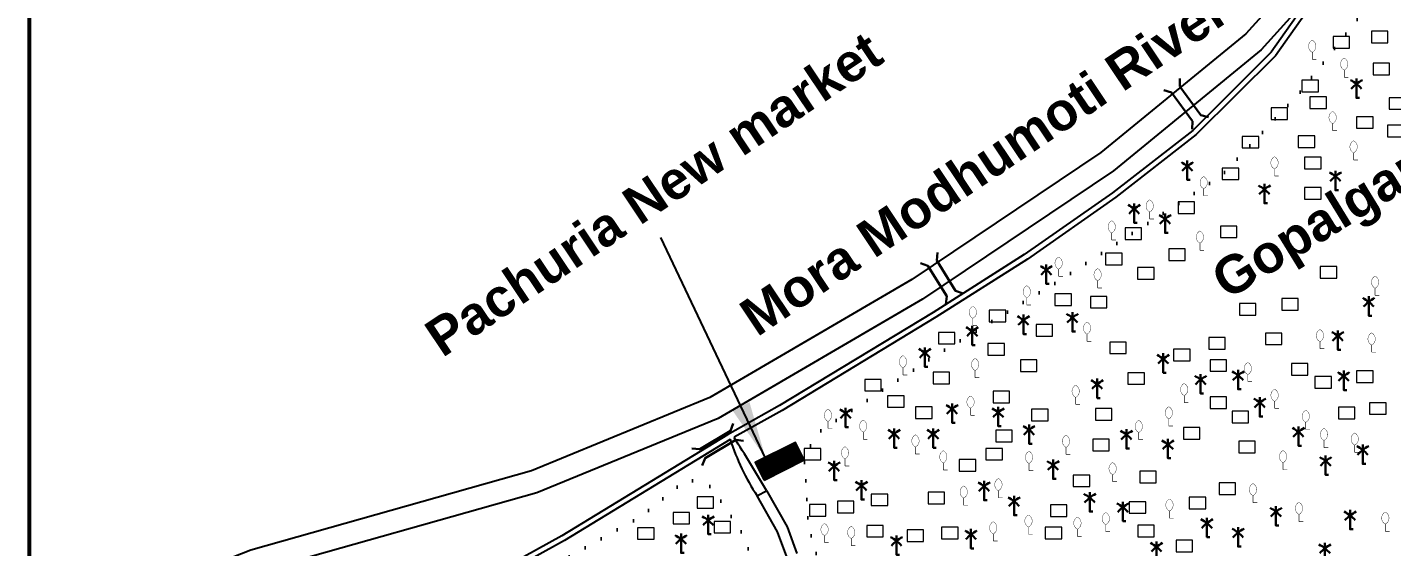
# Model space of a CAD drawing. Header units: millimetres. Extents: x 103 to 36356, y -175259 to -48.
# Drawn here: x 22846 to 24330, y -173070 to -172506 of the extents above; entities that cross this region are included whole.
import ezdxf

# ---------------------------------------------------------------- set-up
doc = ezdxf.new("R2010")
doc.units = ezdxf.units.MM
doc.header["$MEASUREMENT"] = 0
doc.linetypes.add('DOT2', pattern=[0.125, 0, -0.125])
for name, color, linetype in [('boundary', 7, 'Continuous'), ('Home Stead', 151, 'Continuous'), ('Khal', 4, 'Continuous'), ('TEXT', 5, 'Continuous'), ('Trees', 77, 'Continuous')]:
    doc.layers.add(name, color=color, linetype=linetype)
for name, color, linetype, lineweight in [('Bridge or Culvert', 7, 'Continuous', 25), ('HOUSE', 144, 'Continuous', 18), ('PUCCA ROAD', 1, 'Continuous', 30)]:
    doc.layers.add(name, color=color, linetype=linetype, lineweight=lineweight)
doc.styles.get("Standard").update_dxf_attribs({"font": 'arial.ttf'})
doc.styles.add('sum', font='arialbd.ttf')
doc.dimstyles.get("Standard").update_dxf_attribs({"dimtxt": 0.18, "dimasz": 0.18, "dimexe": 0.18, "dimexo": 0.0625, "dimgap": 0.09, "dimtad": 0, "dimtih": 1, "dimtoh": 1, "dimdec": 4, "dimzin": 0, "dimdsep": 46, "dimtxsty": 'Standard', "dimblk": 'DATUMBLANK', "dimcen": 0.09, "dimadec": 0, "dimazin": 0, "dimtfac": 1, "dimtdec": 4, "dimtofl": 0, "dimtmove": 0, "dimatfit": 3, "dimfxl": 1, "dimtolj": 1, "dimtzin": 0, "dimarcsym": 0})

# ---------------------------------------------------------------- blocks, each defined once
blk = doc.blocks.new('A$C7FEE66E4')
at = {"layer": 'Trees', "linetype": 'Continuous', "const_width": 0.000142}
blk.add_lwpolyline([(0, 0.00001, 0.606435), (0, 0.00493, 0.606435)], format="xyb", close=True, dxfattribs=at)
at = {"layer": 'Trees', "linetype": 'Continuous', "const_width": 0.000252}
for points in [[(0, 0.00001), (0, -0.00287)], [(0, -0.00287), (0.00172, -0.00287)]]:
    blk.add_lwpolyline(points, dxfattribs=at)
blk = doc.blocks.new('A$C01DB3217')
at = {"layer": 'Trees', "color": 1, "lineweight": 30}
blk.add_lwpolyline([(0, 0.0028), (0, -0.00714), (0.00154, -0.00714)], dxfattribs=at)
for centre, start, end in [((-0.01201, -0.01535), 41.24911, 62.67823), ((0.01201, -0.01535), 117.32177, 138.75089)]:
    blk.add_arc(centre, 0.01949, start, end, dxfattribs=at)
blk = doc.blocks.new('A$C3B865840')
at = {"layer": 'Bridge or Culvert', "color": 7, "linetype": 'Continuous', "lineweight": 30}
for points in [[(0, 43.6), (13.8, 33.1), (91.3, 33.3), (105, 44.2)], [(0.2, 0), (13.9, 10.6), (91.4, 10.9), (105.2, 0.2)]]:
    blk.add_lwpolyline(points, dxfattribs=at)
blk = doc.blocks.new('_DatumBlank')
at = {"color": 0, "linetype": 'ByBlock', "lineweight": -2}
for p, q in [((0, 0.577), (-1, 0)), ((0, -0.577), (0, 0.577)), ((-1, 0), (0, -0.577))]:
    blk.add_line(p, q, dxfattribs=at)

msp = doc.modelspace()

# ---------------------------------------------------------------- hatches: boundary and pattern name
at = {"layer": 'Khal', "lineweight": 25, "ltscale": 0.1}
h = msp.add_hatch(dxfattribs=at)
h.set_pattern_fill('ANSI31', color=256, scale=12, style=0)
h.set_pattern_definition([(45, (230.6528, -5553.5235), (-1.060660172, 1.060660172), [])])
h.paths.add_polyline_path([(23690.8, -172976.1), (23681.2, -172957), (23637.6, -172978.8), (23647.2, -172998)])

# ---------------------------------------------------------------- linework, layer by layer
at = {"layer": 'boundary', "color": 0, "const_width": 4.59}
msp.add_lwpolyline([(22848.3, -171671.1), (27878.7, -171671.1), (27878.7, -175256.8), (22848.3, -175256.8), (22848.3, -171671.1)], dxfattribs=at)
at = {"layer": 'Home Stead', "color": 7, "linetype": 'DOT2', "lineweight": 50, "ltscale": 159.474072, "flags": 128}
for points in [[(24176.5, -174131.2), (24179.5, -173947.3), (24157.5, -173917), (24123.3, -173911.6), (24086, -173928.3), (24040.7, -173977.8), (24008.8, -174001.1), (23991.2, -174009.4), (23976.2, -174001.4), (23966.6, -173980.8), (23964.6, -173945.6), (23971.5, -173889.7), (24006.1, -173796.2), (24007.9, -173747.9), (23994.2, -173721.7), (23944.1, -173712.1), (23900.5, -173720.5), (23833.5, -173756.7), (23814.7, -173757.9), (23803.3, -173744.7), (23808.9, -173714.6), (23822.9, -173645.2), (23800.3, -173586.4), (23768.2, -173531.8), (23778.2, -173489.2), (23811.5, -173424.5), (23826.8, -173365.5), (23809.9, -173318.5), (23733.8, -173208.6), (23716.8, -173123.6), (23695.3, -173047.2), (23690.8, -172971.7), (23708.1, -172944.9), (23828.8, -172865.7), (23971.5, -172779.4), (24144.6, -172667.2), (24227.9, -172579.2), (24395.7, -172366.2), (24423.5, -172295.4), (24479.3, -172221.9), (24517.7, -172194.5), (24581.2, -172166.2), (24645.4, -172137.7), (24741.9, -172111.8), (24796.2, -172074.6), (24840.7, -172037.4), (24862.5, -172017), (24869.1, -172005.4), (24903.4, -172018.7), (24990.6, -172048.7), (24979, -172073), (24964.9, -172101.8), (24925.6, -172128.7), (24892.8, -172149.7), (24877.2, -172152.5), (24834.3, -172153.4), (24791.2, -172156.3), (24768.9, -172165.8), (24761.6, -172174.9), (24763.3, -172197.5), (24762.7, -172253), (24754.8, -172369.3), (24753.2, -172392.3), (24765.8, -172503.6), (24757.4, -172557.3), (24765.5, -172632.9), (24772.7, -172646.9), (24780.4, -172656.9), (24819, -172678), (24840.4, -172685.2), (24850.9, -172694), (24853.4, -172700), (24844.3, -172791.8), (24865.4, -172844.2), (24913.2, -172934.4), (24905.5, -172973.3), (24880.1, -173020.6), (24864.7, -173112.2), (24840, -173199.5), (24833.2, -173245.7), (24833.9, -173383.5), (24809.4, -173447.8), (24696.6, -173536.1), (24612.8, -173546.9), (24522.9, -173580.3), (24424.8, -173615.7), (24374.9, -173655.6), (24307.8, -173712.7), (24309.6, -173804.3), (24342.2, -173845.4), (24353.1, -173934.3), (24341.9, -173988), (24253.6, -174067.6), (24176.5, -174131.2)], [(24058.2, -173950.8), (24100.1, -173916.1), (24119.5, -173911.8), (24134.5, -173921.9), (24138.9, -173950.8), (24131.8, -174128), (24034, -174209), (23996.9, -174231.8), (23958.7, -174162.3), (23926.7, -174104.2), (23896.2, -174056.1), (23875.7, -174023.8), (23829.5, -174023.8), (23778.4, -173999.9), (23736.8, -173980.3), (23686.5, -173949.5), (23656.8, -173950.1), (23507.4, -173936.5), (23477.3, -173881.6), (23477.3, -173842.3), (23536.2, -173655.2), (23529.4, -173521.5), (23473.5, -173409.7), (23417.5, -173255.1), (23377.8, -173142.4), (23416.7, -173091.6), (23514.8, -173036.7), (23563.5, -172996.9), (23589.6, -173005.4), (23621.9, -173052.9), (23647.8, -173117.4), (23647.8, -173188.6), (23689.3, -173248.5), (23723.1, -173286.7), (23746.7, -173367.3), (23724.6, -173427.8), (23712.2, -173503.9), (23728.6, -173551.1), (23762.8, -173614.2), (23756.9, -173693.8), (23752.7, -173750.9), (23769.7, -173780), (23826.9, -173770.1), (23861.4, -173748.5), (23896.4, -173735.6), (23929.7, -173723.5), (23951.1, -173742), (23946.7, -173768.6), (23917.5, -173864.2), (23917.5, -173921.8), (23926.3, -173965.2), (23946.1, -173999.9), (23968.7, -174013.6), (23992.9, -174009.6), (24031.9, -173977.4), (24058.2, -173950.8)]]:
    msp.add_lwpolyline(points, dxfattribs=at)
at = {"layer": 'HOUSE'}
for points in [[(24265.8, -172528.7), (24283.7, -172528.7), (24283.7, -172516.1), (24265.8, -172516.1), (24265.8, -172528.7)], [(24307.4, -172522.9), (24325.3, -172522.9), (24325.3, -172510.3), (24307.4, -172510.3), (24307.4, -172522.9)], [(24309.3, -172557.9), (24327.2, -172557.9), (24327.2, -172545.3), (24309.3, -172545.3), (24309.3, -172557.9)], [(24231.9, -172576.3), (24249.8, -172576.3), (24249.8, -172563.7), (24231.9, -172563.7), (24231.9, -172576.3)], [(24240.6, -172594.2), (24258.5, -172594.2), (24258.5, -172581.6), (24240.6, -172581.6), (24240.6, -172594.2)], [(24326.7, -172595.1), (24344.7, -172595.1), (24344.7, -172582.6), (24326.7, -172582.6), (24326.7, -172595.1)], [(24198.5, -172606.3), (24216.4, -172606.3), (24216.4, -172593.7), (24198.5, -172593.7), (24198.5, -172606.3)], [(24291.4, -172615.9), (24309.3, -172615.9), (24309.3, -172603.4), (24291.4, -172603.4), (24291.4, -172615.9)], [(24324.8, -172625.1), (24342.7, -172625.1), (24342.7, -172612.6), (24324.8, -172612.6), (24324.8, -172625.1)], [(24167, -172637.2), (24184.9, -172637.2), (24184.9, -172624.7), (24167, -172624.7), (24167, -172637.2)], [(24228, -172636.7), (24245.9, -172636.7), (24245.9, -172624.2), (24228, -172624.2), (24228, -172636.7)], [(24234.8, -172660), (24252.7, -172660), (24252.7, -172647.4), (24234.8, -172647.4), (24234.8, -172660)], [(24145.2, -172671.6), (24163.2, -172671.6), (24163.2, -172659), (24145.2, -172659), (24145.2, -172671.6)], [(24234.8, -172692.9), (24252.7, -172692.9), (24252.7, -172680.3), (24234.8, -172680.3), (24234.8, -172692.9)], [(24097.3, -172708.5), (24115.2, -172708.5), (24115.2, -172695.9), (24097.3, -172695.9), (24097.3, -172708.5)], [(24039.7, -172736.5), (24057.6, -172736.5), (24057.6, -172724), (24039.7, -172724), (24039.7, -172736.5)], [(24143.3, -172734.6), (24161.2, -172734.6), (24161.2, -172722), (24143.3, -172722), (24143.3, -172734.6)], [(24018.4, -172764.1), (24036.3, -172764.1), (24036.3, -172751.5), (24018.4, -172751.5), (24018.4, -172764.1)], [(24087.1, -172759.3), (24105.1, -172759.3), (24105.1, -172746.7), (24087.1, -172746.7), (24087.1, -172759.3)], [(24053.3, -172779.6), (24071.2, -172779.6), (24071.2, -172767), (24053.3, -172767), (24053.3, -172779.6)], [(24251.8, -172778.7), (24269.7, -172778.7), (24269.7, -172766.1), (24251.8, -172766.1), (24251.8, -172778.7)], [(23963.4, -172808.3), (23981.4, -172808.3), (23981.4, -172795.7), (23963.4, -172795.7), (23963.4, -172808.3)], [(24001.9, -172811), (24019.9, -172811), (24019.9, -172798.5), (24001.9, -172798.5), (24001.9, -172811)], [(23891.9, -172826), (23909.8, -172826), (23909.8, -172813.4), (23891.9, -172813.4), (23891.9, -172826)], [(24163.9, -172818.9), (24181.8, -172818.9), (24181.8, -172806.3), (24163.9, -172806.3), (24163.9, -172818.9)], [(24210.1, -172813.4), (24228, -172813.4), (24228, -172800.9), (24210.1, -172800.9), (24210.1, -172813.4)], [(23836.7, -172850), (23854.6, -172850), (23854.6, -172837.5), (23836.7, -172837.5), (23836.7, -172850)], [(23942.9, -172841.5), (23960.8, -172841.5), (23960.8, -172829), (23942.9, -172829), (23942.9, -172841.5)], [(24130.6, -172855.7), (24148.5, -172855.7), (24148.5, -172843.1), (24130.6, -172843.1), (24130.6, -172855.7)], [(24192.2, -172850.7), (24210.1, -172850.7), (24210.1, -172838.2), (24192.2, -172838.2), (24192.2, -172850.7)], [(23890.5, -172862.1), (23908.4, -172862.1), (23908.4, -172849.5), (23890.5, -172849.5), (23890.5, -172862.1)], [(24022.9, -172860.6), (24040.9, -172860.6), (24040.9, -172848.1), (24022.9, -172848.1), (24022.9, -172860.6)], [(24092.3, -172868.4), (24110.3, -172868.4), (24110.3, -172855.9), (24092.3, -172855.9), (24092.3, -172868.4)], [(23925.9, -172879.9), (23943.8, -172879.9), (23943.8, -172867.3), (23925.9, -172867.3), (23925.9, -172879.9)], [(24132, -172879.8), (24149.9, -172879.8), (24149.9, -172867.2), (24132, -172867.2), (24132, -172879.8)], [(24220.5, -172884), (24238.4, -172884), (24238.4, -172871.4), (24220.5, -172871.4), (24220.5, -172884)], [(23831, -172893.3), (23848.9, -172893.3), (23848.9, -172880.8), (23831, -172880.8), (23831, -172893.3)], [(24042.8, -172893.9), (24060.7, -172893.9), (24060.7, -172881.4), (24042.8, -172881.4), (24042.8, -172893.9)], [(24246, -172898.2), (24263.9, -172898.2), (24263.9, -172885.6), (24246, -172885.6), (24246, -172898.2)], [(24291.3, -172891.8), (24309.3, -172891.8), (24309.3, -172879.2), (24291.3, -172879.2), (24291.3, -172891.8)], [(23756.7, -172901.1), (23774.6, -172901.1), (23774.6, -172888.6), (23756.7, -172888.6), (23756.7, -172901.1)], [(23896.2, -172913.9), (23914.1, -172913.9), (23914.1, -172901.3), (23896.2, -172901.3), (23896.2, -172913.9)], [(23781.4, -172918.8), (23799.4, -172918.8), (23799.4, -172906.3), (23781.4, -172906.3), (23781.4, -172918.8)], [(24132, -172920.1), (24149.9, -172920.1), (24149.9, -172907.5), (24132, -172907.5), (24132, -172920.1)], [(24305.5, -172926.5), (24323.4, -172926.5), (24323.4, -172913.9), (24305.5, -172913.9), (24305.5, -172926.5)], [(23811.9, -172930.9), (23829.8, -172930.9), (23829.8, -172918.3), (23811.9, -172918.3), (23811.9, -172930.9)], [(23938, -172933.7), (23955.9, -172933.7), (23955.9, -172921.1), (23938, -172921.1), (23938, -172933.7)], [(24007.3, -172932.8), (24025.3, -172932.8), (24025.3, -172920.3), (24007.3, -172920.3), (24007.3, -172932.8)], [(24156.1, -172935.7), (24174, -172935.7), (24174, -172923.1), (24156.1, -172923.1), (24156.1, -172935.7)], [(24271.5, -172931.4), (24289.4, -172931.4), (24289.4, -172918.9), (24271.5, -172918.9), (24271.5, -172931.4)], [(23899, -172956.3), (23916.9, -172956.3), (23916.9, -172943.8), (23899, -172943.8), (23899, -172956.3)], [(24103, -172953.4), (24120.9, -172953.4), (24120.9, -172940.8), (24103, -172940.8), (24103, -172953.4)], [(24004.5, -172966.1), (24022.4, -172966.1), (24022.4, -172953.5), (24004.5, -172953.5), (24004.5, -172966.1)], [(24163.2, -172968.2), (24181.1, -172968.2), (24181.1, -172955.7), (24163.2, -172955.7), (24163.2, -172968.2)], [(23690.8, -172976.1), (23708.7, -172976.1), (23708.7, -172963.6), (23690.8, -172963.6), (23690.8, -172976.1)], [(23859.3, -172988.2), (23877.3, -172988.2), (23877.3, -172975.6), (23859.3, -172975.6), (23859.3, -172988.2)], [(23888.4, -172976.1), (23906.3, -172976.1), (23906.3, -172963.6), (23888.4, -172963.6), (23888.4, -172976.1)], [(24055.5, -173000.8), (24073.4, -173000.8), (24073.4, -172988.2), (24055.5, -172988.2), (24055.5, -173000.8)], [(23983.3, -173005), (24001.2, -173005), (24001.2, -172992.5), (23983.3, -172992.5), (23983.3, -173005)], [(24141.9, -173013.5), (24159.8, -173013.5), (24159.8, -173001), (24141.9, -173001), (24141.9, -173013.5)], [(23574.3, -173028.6), (23592.2, -173028.6), (23592.2, -173016.1), (23574.3, -173016.1), (23574.3, -173028.6)], [(23726.9, -173033.5), (23744.8, -173033.5), (23744.8, -173020.9), (23726.9, -173020.9), (23726.9, -173033.5)], [(23763.7, -173025.7), (23781.7, -173025.7), (23781.7, -173013.1), (23763.7, -173013.1), (23763.7, -173025.7)], [(23825.4, -173023.6), (23843.3, -173023.6), (23843.3, -173011), (23825.4, -173011), (23825.4, -173023.6)], [(24109.3, -173029.1), (24127.3, -173029.1), (24127.3, -173016.5), (24109.3, -173016.5), (24109.3, -173029.1)], [(23548.2, -173045.6), (23566.2, -173045.6), (23566.2, -173033.1), (23548.2, -173033.1), (23548.2, -173045.6)], [(23696.5, -173037), (23714.4, -173037), (23714.4, -173024.5), (23696.5, -173024.5), (23696.5, -173037)], [(23958.5, -173037.6), (23976.4, -173037.6), (23976.4, -173025), (23958.5, -173025), (23958.5, -173037.6)], [(24044.2, -173034), (24062.1, -173034), (24062.1, -173021.5), (24044.2, -173021.5), (24044.2, -173034)], [(23509.6, -173062.2), (23527.5, -173062.2), (23527.5, -173049.7), (23509.6, -173049.7), (23509.6, -173062.2)], [(23592.7, -173055.4), (23610.6, -173055.4), (23610.6, -173042.8), (23592.7, -173042.8), (23592.7, -173055.4)], [(23758.8, -173059.7), (23776.7, -173059.7), (23776.7, -173047.1), (23758.8, -173047.1), (23758.8, -173059.7)], [(23840.2, -173061.8), (23858.2, -173061.8), (23858.2, -173049.2), (23840.2, -173049.2), (23840.2, -173061.8)], [(23952.8, -173061.6), (23970.7, -173061.6), (23970.7, -173049.1), (23952.8, -173049.1), (23952.8, -173061.6)], [(24053.4, -173059.5), (24071.3, -173059.5), (24071.3, -173047), (24053.4, -173047), (24053.4, -173059.5)], [(23802.7, -173064.6), (23820.6, -173064.6), (23820.6, -173052.1), (23802.7, -173052.1), (23802.7, -173064.6)], [(24095.2, -173075.8), (24113.1, -173075.8), (24113.1, -173063.2), (24095.2, -173063.2), (24095.2, -173075.8)]]:
    msp.add_lwpolyline(points, dxfattribs=at)
at = {"layer": 'Khal', "lineweight": 25, "ltscale": 0.1}
for points in [[(24816.1, -171891.1), (24817.6, -171941.5), (24809.3, -171968.4), (24773.5, -172002.4), (24716.9, -172043.3), (24602, -172078.3), (24499.7, -172119), (24435.7, -172165.3), (24382.1, -172228.6), (24336.5, -172304.7), (24254.6, -172420.7), (24171, -172513.1), (24013.4, -172642.3), (23807.6, -172780.2), (23588.1, -172908.2), (23394.3, -172987.8), (23089, -173074), (23046.8, -173090.6)], [(24730.6, -172063.2), (24726.2, -172066.3), (24607.7, -172102.4), (24510, -172141.2), (24452.1, -172183.1), (24402.4, -172241.9), (24357.4, -172316.8), (24273.9, -172435.2), (24187.6, -172530.6), (24027.2, -172662.2), (23819.4, -172801.4), (23597.2, -172930.9), (23399.9, -173011.9), (23094.4, -173098.1), (23055, -173113.7)], [(23647.2, -172998), (23690.8, -172976.1), (23681.2, -172957), (23637.6, -172978.8), (23647.2, -172998)], [(23639.6, -173015.1), (23650, -173009.2)], [(23671.7, -173081.2), (23661.7, -173054), (23639.6, -173015.1)], [(23683.2, -173077.8), (23672.7, -173048.9), (23650, -173009.2)]]:
    msp.add_lwpolyline(points, dxfattribs=at)
for centre, radius, start, end in [((23851.8, -172876.3), 253.6, 197.8408, 213.1951), ((2956.4, -185638.2), 24242.8, 31.39523, 31.55493)]:
    msp.add_arc(centre, radius, start, end, dxfattribs=at)
at = {"layer": 'PUCCA ROAD', "lineweight": 25}
for points in [[(24849.7, -171889.4), (24851.5, -171921.8), (24853.4, -171945.1), (24851.7, -171966), (24843.6, -171984.1), (24782.1, -172038.2), (24728.3, -172076), (24660.8, -172095.2), (24605.7, -172110.6), (24536.4, -172140.3), (24492.5, -172164.4), (24452.9, -172196.1), (24407.4, -172251.9), (24346.9, -172346.5), (24289.5, -172428.7), (24240.8, -172483.8), (24203.1, -172537), (24117.1, -172622.6), (24029.4, -172690.7), (23933.4, -172757.9), (23833.9, -172820.9), (23666.8, -172922.2), (23614.7, -172951.5)], [(24341.9, -172343.1), (24284.7, -172425), (24236.1, -172480.1), (24198.5, -172533.1), (24113.2, -172618.1), (24025.9, -172685.9), (23930, -172752.9), (23830.8, -172815.8), (23663.8, -172917.1), (23607.3, -172948.8), (23427.2, -173058.5), (23220.5, -173172.6), (23097.1, -173244.2)], [(23610.4, -172954), (23610.4, -172954), (23430.2, -173063.7), (23223.4, -173177.8), (23100.4, -173249.2)]]:
    msp.add_lwpolyline(points, dxfattribs=at)

# ---------------------------------------------------------------- block references
at = {"layer": 'Khal', "lineweight": 25, "ltscale": 0.1, "zscale": 0.5}
for p, xscale, yscale, rotation in [((24081.7, -172574.5), 0.4999999999892624, 0.5000000000185647, 306.0708124751536), ((23817.1, -172762.2), 0.4999999999852677, 0.5000000000136655, 301.5911617598864), ((23579.8, -172982.2), 0.4999999999972718, 0.5000000000114415, 30.82673601757807)]:
    msp.add_blockref('A$C3B865840', p, dxfattribs=dict(at, xscale=xscale, yscale=yscale, rotation=rotation))
at = {"layer": 'Trees', "linetype": 'DOT2', "ltscale": 0.2, "xscale": 2684.416169053271, "yscale": 2684.416169053275, "zscale": 2684.41616905327}
for p in [(24243.1, -172533.4), (24277.9, -172552.7), (24265.3, -172610.8), (24288.1, -172642.6), (24202.1, -172660), (24125.1, -172681.5), (24066.4, -172706.8), (24025.1, -172729.5), (24121, -172740.6), (23967.4, -172768.9), (24009.8, -172781.5), (24311.5, -172789.6), (23932.8, -172800), (23874.1, -172822.3), (23998.3, -172839.5), (24251.5, -172847.6), (24307.7, -172851.3), (23798.1, -172876), (23876.6, -172879), (24173.1, -172883.4), (23985.9, -172908.1), (24103.9, -172906.2), (24202.2, -172912.4), (23871.6, -172919.8), (23716.6, -172934.2), (24087.2, -172931.5), (24236.1, -172935.3), (23754.9, -172945.9), (24054.5, -172946.3), (24255.9, -172955), (24289.3, -172960), (23735.1, -172974.9), (23811.7, -172962), (23975.4, -172962.4), (23842, -172979.3), (23935.2, -172979.9), (24211.4, -172979.1), (24026.1, -172992.1), (23864.2, -173017.5), (23901.9, -173009.5), (24178.7, -173014.9), (24087.9, -173031.6), (23934.6, -173049), (24018.7, -173046.4), (24228.7, -173035.3), (24322.6, -173045.8), (23712.9, -173058.3), (23741.9, -173061.4), (23896.3, -173056.4), (23987.8, -173051.3)]:
    msp.add_blockref('A$C7FEE66E4', p, dxfattribs=at)
at = {"layer": 'Trees', "ltscale": 0.1, "xscale": 2116.853959373475, "yscale": 2116.853959373471, "zscale": 2116.853959373464}
for p in [(24291.2, -172567.7), (24107.3, -172656.9), (24268.3, -172668), (24191.1, -172682.2), (24049.5, -172703.3), (24083.1, -172714.3), (23954, -172769.7), (24304.5, -172804.3), (23929.1, -172824.2), (23982.3, -172821.6), (23873.4, -172836.2), (24270.9, -172841.3), (23821.9, -172859.7), (24081.1, -172866.2), (24121.8, -172888.9), (24162.5, -172884.2), (24277.3, -172885), (24009.3, -172893.7), (23851.5, -172920.6), (24186.1, -172913.8), (23735.8, -172925.4), (23901.7, -172924.4), (23788.5, -172947.7), (23831, -172947.7), (23935.2, -172943.4), (24041.1, -172948.6), (24228.1, -172945.5), (24086.2, -172959.2), (24298, -172965.2), (23961.3, -172981.6), (24257.7, -172977.2), (23723.3, -172982.9), (23753, -173004), (23886.3, -173004.7), (23918.9, -173021), (24001.2, -173017.1), (23586.4, -173041.7), (24037.2, -173027.4), (24203.7, -173032.3), (24284.3, -173036.3), (24128.6, -173044.7), (24162.5, -173055), (23556.8, -173062), (23791.1, -173064), (23872.1, -173057), (24073.8, -173070.4), (24256.9, -173072.1)]:
    msp.add_blockref('A$C01DB3217', p, dxfattribs=at)

# ---------------------------------------------------------------- texts
at = {"layer": 'TEXT', "color": 7, "style": 'sum'}
msp.add_text('Pachuria New market', height=41.073, rotation=33.8044, dxfattribs=at).set_placement((23297.3, -172865.6))
at = {"layer": 'TEXT', "color": 7, "char_height": 41.073, "width": 795.064, "attachment_point": 1, "style": 'sum'}
for s, insert, rotation in [('Mora Modhumoti River', (23616.7, -172808.9), 33.8044), ('Gopalganj City', (24129.3, -172767.7), 31.5406)]:
    msp.add_mtext(s, dxfattribs=dict(at, insert=insert, rotation=rotation))

# ---------------------------------------------------------------- leaders
at = {"layer": 'TEXT', "color": 0, "lineweight": 25}
msp.add_leader([(23648.8, -172974.2), (23534.7, -172734.3)], dimstyle='Standard', override={"dimscale": 0.5, "dimasz": 125, "dimgap": 0.09, "dimtad": 0}, dxfattribs=at)

doc.saveas('drawing.dxf')
